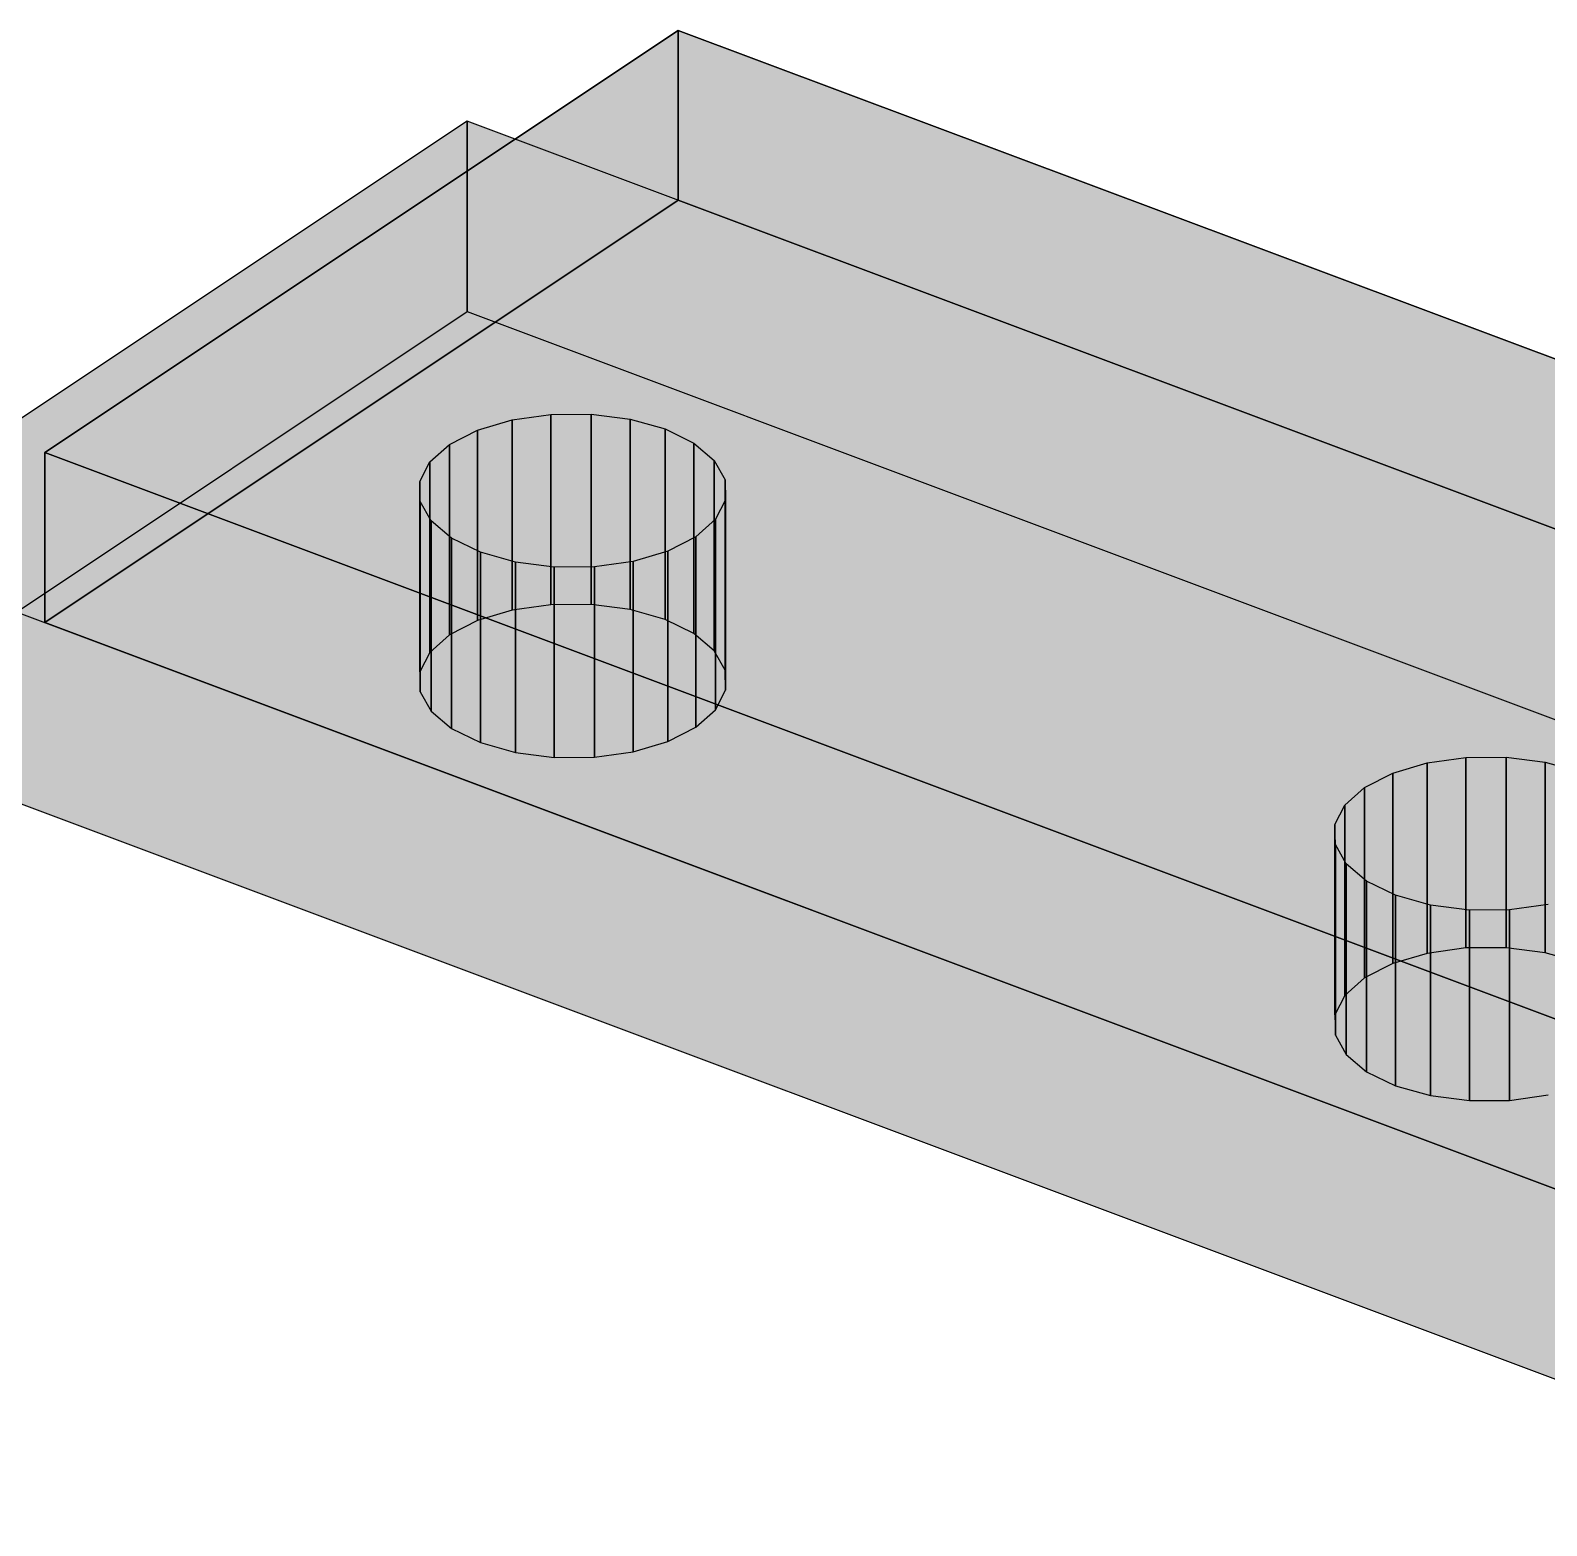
# Model space of a CAD drawing. Header units: millimetres. Extents: x 50 to 612415, y 2 to 4150.
# Drawn here: x 496111.12 to 496155.8, y 2165.76 to 2209.82 of the extents above; entities that cross this region are included whole.
import ezdxf

# ---------------------------------------------------------------- set-up
doc = ezdxf.new("R2010")
doc.units = ezdxf.units.MM
doc.layers.add('HATCH', color=8, linetype='Continuous', lineweight=9)
doc.layers.add('OUTLINE', color=7, linetype='Continuous', lineweight=25)

msp = doc.modelspace()

# ---------------------------------------------------------------- hatches: boundary and pattern name
at = {"layer": 'HATCH', "true_color": 0xaaafb2}
for points in [[(496130.213, 2204.817), (496111.548, 2192.374), (496111.548, 2197.38), (496130.213, 2209.823)], [(496105.327, 2189.094), (496123.991, 2201.537), (496123.991, 2207.15), (496105.327, 2194.707)]]:
    msp.add_hatch(color=253, dxfattribs=at).paths.add_polyline_path(points)
at = {"layer": 'HATCH', "true_color": 0xb7bcc0}
for points in [[(496130.213, 2209.823), (496111.548, 2197.38), (496161.321, 2178.715)], [(496130.213, 2209.823), (496161.321, 2178.715), (496179.986, 2191.159)], [(496123.991, 2207.15), (496105.327, 2194.707), (496123.473, 2197.623)], [(496123.991, 2207.15), (496123.473, 2197.623), (496124.301, 2198.046)], [(496123.991, 2207.15), (496126.461, 2198.508), (496127.645, 2198.514)], [(496123.991, 2207.15), (496127.645, 2198.514), (496128.792, 2198.367)], [(496123.991, 2207.15), (496125.32, 2198.348), (496126.461, 2198.508)], [(496123.991, 2207.15), (496128.792, 2198.367), (496129.824, 2198.077)], [(496123.991, 2207.15), (496124.301, 2198.046), (496125.32, 2198.348)], [(496123.991, 2207.15), (496129.824, 2198.077), (496130.671, 2197.663)], [(496123.991, 2207.15), (496130.671, 2197.663), (496131.274, 2197.153)], [(496186.207, 2183.819), (496123.991, 2207.15), (496131.274, 2197.153)], [(496161.321, 2173.709), (496111.548, 2192.374), (496130.213, 2204.817)], [(496179.986, 2186.152), (496161.321, 2173.709), (496130.213, 2204.817)], [(496123.473, 2192.011), (496105.327, 2189.094), (496123.991, 2201.537)], [(496124.301, 2192.434), (496123.473, 2192.011), (496123.991, 2201.537)], [(496127.645, 2192.902), (496126.461, 2192.895), (496123.991, 2201.537)], [(496128.792, 2192.755), (496127.645, 2192.902), (496123.991, 2201.537)], [(496126.461, 2192.895), (496125.32, 2192.736), (496123.991, 2201.537)], [(496129.824, 2192.464), (496128.792, 2192.755), (496123.991, 2201.537)], [(496125.32, 2192.736), (496124.301, 2192.434), (496123.991, 2201.537)], [(496130.671, 2192.05), (496129.824, 2192.464), (496123.991, 2201.537)], [(496131.274, 2191.541), (496130.671, 2192.05), (496123.991, 2201.537)], [(496131.274, 2191.541), (496123.991, 2201.537), (496186.207, 2178.206)], [(496122.892, 2197.107), (496123.473, 2197.623), (496105.327, 2194.707)], [(496122.598, 2196.534), (496122.892, 2197.107), (496105.327, 2194.707)], [(496186.207, 2183.819), (496131.274, 2197.153), (496131.593, 2196.583)], [(496122.611, 2195.941), (496122.598, 2196.534), (496105.327, 2194.707)], [(496186.207, 2183.819), (496131.593, 2196.583), (496131.606, 2195.991)], [(496122.93, 2195.371), (496122.611, 2195.941), (496105.327, 2194.707)], [(496186.207, 2183.819), (496131.606, 2195.991), (496131.312, 2195.417)], [(496105.327, 2194.707), (496123.534, 2194.862), (496122.93, 2195.371)], [(496131.312, 2195.417), (496130.732, 2194.901), (496155.752, 2188.257)], [(496131.312, 2195.417), (496155.752, 2188.257), (496156.784, 2187.967)], [(496186.207, 2183.819), (496131.312, 2195.417), (496156.784, 2187.967)], [(496105.327, 2194.707), (496124.38, 2194.448), (496123.534, 2194.862)], [(496105.327, 2194.707), (496149.891, 2185.261), (496124.38, 2194.448)], [(496105.327, 2194.707), (496150.494, 2184.752), (496149.891, 2185.261)], [(496105.327, 2194.707), (496167.543, 2171.376), (496150.494, 2184.752)], [(496149.852, 2186.997), (496130.732, 2194.901), (496129.903, 2194.478)], [(496130.732, 2194.901), (496153.421, 2188.398), (496154.605, 2188.404)], [(496130.732, 2194.901), (496154.605, 2188.404), (496155.752, 2188.257)], [(496130.732, 2194.901), (496152.28, 2188.238), (496153.421, 2188.398)], [(496130.732, 2194.901), (496151.261, 2187.936), (496152.28, 2188.238)], [(496130.732, 2194.901), (496150.433, 2187.513), (496151.261, 2187.936)], [(496149.852, 2186.997), (496150.433, 2187.513), (496130.732, 2194.901)], [(496149.852, 2186.997), (496125.412, 2194.157), (496124.38, 2194.448)], [(496149.559, 2186.423), (496149.852, 2186.997), (496124.38, 2194.448)], [(496149.572, 2185.831), (496149.559, 2186.423), (496124.38, 2194.448)], [(496149.891, 2185.261), (496149.572, 2185.831), (496124.38, 2194.448)], [(496149.852, 2186.997), (496126.56, 2194.01), (496125.412, 2194.157)], [(496149.852, 2186.997), (496128.884, 2194.176), (496127.744, 2194.017)], [(496149.852, 2186.997), (496129.903, 2194.478), (496128.884, 2194.176)], [(496149.852, 2186.997), (496127.744, 2194.017), (496126.56, 2194.01)], [(496105.327, 2189.094), (496123.473, 2192.011), (496122.892, 2191.495)], [(496105.327, 2189.094), (496122.892, 2191.495), (496122.598, 2190.921)], [(496131.593, 2190.97), (496131.274, 2191.541), (496186.207, 2178.206)], [(496105.327, 2189.094), (496122.598, 2190.921), (496122.611, 2190.329)], [(496131.606, 2190.378), (496131.593, 2190.97), (496186.207, 2178.206)], [(496105.327, 2189.094), (496122.611, 2190.329), (496122.93, 2189.759)], [(496131.312, 2189.805), (496131.606, 2190.378), (496186.207, 2178.206)], [(496122.93, 2189.759), (496123.534, 2189.249), (496105.327, 2189.094)], [(496155.752, 2182.645), (496130.732, 2189.289), (496131.312, 2189.805)], [(496156.784, 2182.354), (496155.752, 2182.645), (496131.312, 2189.805)], [(496156.784, 2182.354), (496131.312, 2189.805), (496186.207, 2178.206)], [(496123.534, 2189.249), (496124.38, 2188.835), (496105.327, 2189.094)], [(496129.903, 2188.865), (496130.732, 2189.289), (496149.852, 2181.385)], [(496154.605, 2182.792), (496153.421, 2182.785), (496130.732, 2189.289)], [(496155.752, 2182.645), (496154.605, 2182.792), (496130.732, 2189.289)], [(496153.421, 2182.785), (496152.28, 2182.626), (496130.732, 2189.289)], [(496152.28, 2182.626), (496151.261, 2182.324), (496130.732, 2189.289)], [(496151.261, 2182.324), (496150.433, 2181.901), (496130.732, 2189.289)], [(496130.732, 2189.289), (496150.433, 2181.901), (496149.852, 2181.385)], [(496124.38, 2188.835), (496149.891, 2179.649), (496105.327, 2189.094)], [(496149.891, 2179.649), (496150.494, 2179.139), (496105.327, 2189.094)], [(496150.494, 2179.139), (496167.543, 2165.763), (496105.327, 2189.094)], [(496124.38, 2188.835), (496125.412, 2188.545), (496149.852, 2181.385)], [(496124.38, 2188.835), (496149.852, 2181.385), (496149.559, 2180.811)], [(496124.38, 2188.835), (496149.559, 2180.811), (496149.572, 2180.219)], [(496124.38, 2188.835), (496149.572, 2180.219), (496149.891, 2179.649)], [(496128.884, 2188.564), (496129.903, 2188.865), (496149.852, 2181.385)], [(496125.412, 2188.545), (496126.56, 2188.398), (496149.852, 2181.385)], [(496126.56, 2188.398), (496127.744, 2188.404), (496149.852, 2181.385)], [(496127.744, 2188.404), (496128.884, 2188.564), (496149.852, 2181.385)], [(496167.543, 2171.376), (496151.341, 2184.337), (496150.494, 2184.752)], [(496167.543, 2171.376), (496152.373, 2184.047), (496151.341, 2184.337)], [(496167.543, 2171.376), (496153.52, 2183.9), (496152.373, 2184.047)], [(496186.207, 2183.819), (496154.704, 2183.907), (496153.52, 2183.9)], [(496167.543, 2171.376), (496186.207, 2183.819), (496153.52, 2183.9)], [(496186.207, 2183.819), (496155.845, 2184.066), (496154.704, 2183.907)], [(496150.494, 2179.139), (496151.341, 2178.725), (496167.543, 2165.763)], [(496151.341, 2178.725), (496152.373, 2178.435), (496167.543, 2165.763)], [(496152.373, 2178.435), (496153.52, 2178.288), (496167.543, 2165.763)], [(496153.52, 2178.288), (496154.704, 2178.294), (496186.207, 2178.206)], [(496153.52, 2178.288), (496186.207, 2178.206), (496167.543, 2165.763)], [(496154.704, 2178.294), (496155.845, 2178.454), (496186.207, 2178.206)]]:
    msp.add_hatch(color=9, dxfattribs=at).paths.add_polyline_path(points)
at = {"layer": 'HATCH', "true_color": 0xacb1b5}
for points in [[(496179.986, 2186.152), (496130.213, 2204.817), (496130.213, 2209.823), (496179.986, 2191.159)], [(496123.991, 2201.537), (496186.207, 2178.206), (496186.207, 2183.819), (496123.991, 2207.15)], [(496111.548, 2192.374), (496161.321, 2173.709), (496161.321, 2178.715), (496111.548, 2197.38)], [(496167.543, 2165.763), (496105.327, 2189.094), (496105.327, 2194.707), (496167.543, 2171.376)]]:
    msp.add_hatch(color=253, dxfattribs=at).paths.add_polyline_path(points)
at = {"layer": 'HATCH', "true_color": 0xadb2b6}
for points in [[(496125.32, 2192.736), (496124.301, 2192.434), (496124.301, 2198.046), (496125.32, 2198.348)], [(496129.824, 2192.464), (496128.792, 2192.755), (496128.792, 2198.367), (496129.824, 2198.077)], [(496124.38, 2188.835), (496125.412, 2188.545), (496125.412, 2194.157), (496124.38, 2194.448)], [(496128.884, 2188.564), (496129.903, 2188.865), (496129.903, 2194.478), (496128.884, 2194.176)], [(496152.28, 2182.626), (496151.261, 2182.324), (496151.261, 2187.936), (496152.28, 2188.238)], [(496156.784, 2182.354), (496155.752, 2182.645), (496155.752, 2188.257), (496156.784, 2187.967)], [(496151.341, 2178.725), (496152.373, 2178.435), (496152.373, 2184.047), (496151.341, 2184.337)]]:
    msp.add_hatch(color=253, dxfattribs=at).paths.add_polyline_path(points)
at = {"layer": 'HATCH', "true_color": 0xaeb3b7}
for points in [[(496126.461, 2192.895), (496125.32, 2192.736), (496125.32, 2198.348), (496126.461, 2198.508)], [(496128.792, 2192.755), (496127.645, 2192.902), (496127.645, 2198.514), (496128.792, 2198.367)], [(496125.412, 2188.545), (496126.56, 2188.398), (496126.56, 2194.01), (496125.412, 2194.157)], [(496127.744, 2188.404), (496128.884, 2188.564), (496128.884, 2194.176), (496127.744, 2194.017)], [(496153.421, 2182.785), (496152.28, 2182.626), (496152.28, 2188.238), (496153.421, 2188.398)], [(496155.752, 2182.645), (496154.605, 2182.792), (496154.605, 2188.404), (496155.752, 2188.257)], [(496152.373, 2178.435), (496153.52, 2178.288), (496153.52, 2183.9), (496152.373, 2184.047)], [(496154.704, 2178.294), (496155.845, 2178.454), (496155.845, 2184.066), (496154.704, 2183.907)]]:
    msp.add_hatch(color=253, dxfattribs=at).paths.add_polyline_path(points)
at = {"layer": 'HATCH', "true_color": 0xaeb4b7}
for points in [[(496127.645, 2192.902), (496126.461, 2192.895), (496126.461, 2198.508), (496127.645, 2198.514)], [(496126.56, 2188.398), (496127.744, 2188.404), (496127.744, 2194.017), (496126.56, 2194.01)], [(496154.605, 2182.792), (496153.421, 2182.785), (496153.421, 2188.398), (496154.605, 2188.404)], [(496153.52, 2178.288), (496154.704, 2178.294), (496154.704, 2183.907), (496153.52, 2183.9)]]:
    msp.add_hatch(color=253, dxfattribs=at).paths.add_polyline_path(points)
at = {"layer": 'HATCH', "true_color": 0xabb0b4}
for points in [[(496124.301, 2192.434), (496123.473, 2192.011), (496123.473, 2197.623), (496124.301, 2198.046)], [(496130.671, 2192.05), (496129.824, 2192.464), (496129.824, 2198.077), (496130.671, 2197.663)], [(496123.534, 2189.249), (496124.38, 2188.835), (496124.38, 2194.448), (496123.534, 2194.862)], [(496129.903, 2188.865), (496130.732, 2189.289), (496130.732, 2194.901), (496129.903, 2194.478)], [(496151.261, 2182.324), (496150.433, 2181.901), (496150.433, 2187.513), (496151.261, 2187.936)], [(496150.494, 2179.139), (496151.341, 2178.725), (496151.341, 2184.337), (496150.494, 2184.752)]]:
    msp.add_hatch(color=253, dxfattribs=at).paths.add_polyline_path(points)
at = {"layer": 'HATCH', "true_color": 0xa8aeb1}
for points in [[(496123.473, 2192.011), (496122.892, 2191.495), (496122.892, 2197.107), (496123.473, 2197.623)], [(496130.732, 2189.289), (496131.312, 2189.805), (496131.312, 2195.417), (496130.732, 2194.901)], [(496150.433, 2181.901), (496149.852, 2181.385), (496149.852, 2186.997), (496150.433, 2187.513)]]:
    msp.add_hatch(color=253, dxfattribs=at).paths.add_polyline_path(points)
at = {"layer": 'HATCH', "true_color": 0xa9aeb1}
for points in [[(496131.274, 2191.541), (496130.671, 2192.05), (496130.671, 2197.663), (496131.274, 2197.153)], [(496122.93, 2189.759), (496123.534, 2189.249), (496123.534, 2194.862), (496122.93, 2195.371)], [(496149.891, 2179.649), (496150.494, 2179.139), (496150.494, 2184.752), (496149.891, 2185.261)]]:
    msp.add_hatch(color=253, dxfattribs=at).paths.add_polyline_path(points)
at = {"layer": 'HATCH', "true_color": 0xa6abae}
for points in [[(496122.892, 2191.495), (496122.598, 2190.921), (496122.598, 2196.534), (496122.892, 2197.107)], [(496131.593, 2190.97), (496131.274, 2191.541), (496131.274, 2197.153), (496131.593, 2196.583)], [(496122.611, 2190.329), (496122.93, 2189.759), (496122.93, 2195.371), (496122.611, 2195.941)], [(496131.312, 2189.805), (496131.606, 2190.378), (496131.606, 2195.991), (496131.312, 2195.417)], [(496149.852, 2181.385), (496149.559, 2180.811), (496149.559, 2186.423), (496149.852, 2186.997)], [(496149.572, 2180.219), (496149.891, 2179.649), (496149.891, 2185.261), (496149.572, 2185.831)]]:
    msp.add_hatch(color=253, dxfattribs=at).paths.add_polyline_path(points)
at = {"layer": 'HATCH', "true_color": 0xa3a8ab}
for points in [[(496122.598, 2190.921), (496122.611, 2190.329), (496122.611, 2195.941), (496122.598, 2196.534)], [(496131.606, 2190.378), (496131.593, 2190.97), (496131.593, 2196.583), (496131.606, 2195.991)], [(496149.559, 2180.811), (496149.572, 2180.219), (496149.572, 2185.831), (496149.559, 2186.423)]]:
    msp.add_hatch(color=253, dxfattribs=at).paths.add_polyline_path(points)

# ---------------------------------------------------------------- linework, layer by layer
at = {"layer": 'OUTLINE', "color": 139, "true_color": 0x42544a}
for p, q in [((496111.548, 2197.38), (496130.213, 2209.823)), ((496130.213, 2209.823), (496111.548, 2197.38)), ((496130.213, 2209.823), (496130.213, 2204.817)), ((496130.213, 2204.817), (496130.213, 2209.823)), ((496130.213, 2209.823), (496179.986, 2191.159)), ((496179.986, 2191.159), (496130.213, 2209.823)), ((496123.991, 2207.15), (496105.327, 2194.707)), ((496123.991, 2207.15), (496105.327, 2194.707)), ((496123.991, 2201.537), (496123.991, 2207.15)), ((496186.207, 2183.819), (496123.991, 2207.15)), ((496123.991, 2207.15), (496123.991, 2201.537)), ((496186.207, 2183.819), (496123.991, 2207.15)), ((496130.213, 2204.817), (496111.548, 2192.374)), ((496111.548, 2192.374), (496130.213, 2204.817)), ((496179.986, 2186.152), (496130.213, 2204.817)), ((496130.213, 2204.817), (496179.986, 2186.152)), ((496105.327, 2189.094), (496123.991, 2201.537)), ((496105.327, 2189.094), (496123.991, 2201.537)), ((496123.991, 2201.537), (496186.207, 2178.206)), ((496123.991, 2201.537), (496186.207, 2178.206)), ((496124.301, 2198.046), (496125.32, 2198.348)), ((496124.301, 2198.046), (496125.32, 2198.348)), ((496125.32, 2198.348), (496126.461, 2198.508)), ((496125.32, 2198.348), (496126.461, 2198.508)), ((496125.32, 2192.736), (496125.32, 2198.348)), ((496125.32, 2198.348), (496125.32, 2192.736)), ((496126.461, 2198.508), (496127.645, 2198.514)), ((496126.461, 2198.508), (496127.645, 2198.514)), ((496126.461, 2192.895), (496126.461, 2198.508)), ((496126.461, 2198.508), (496126.461, 2192.895)), ((496127.645, 2198.514), (496128.792, 2198.367)), ((496127.645, 2198.514), (496127.645, 2192.902)), ((496127.645, 2192.902), (496127.645, 2198.514)), ((496127.645, 2198.514), (496128.792, 2198.367)), ((496128.792, 2198.367), (496129.824, 2198.077)), ((496128.792, 2198.367), (496128.792, 2192.755)), ((496128.792, 2192.755), (496128.792, 2198.367)), ((496128.792, 2198.367), (496129.824, 2198.077)), ((496123.473, 2197.623), (496124.301, 2198.046)), ((496123.473, 2197.623), (496124.301, 2198.046)), ((496124.301, 2192.434), (496124.301, 2198.046)), ((496124.301, 2198.046), (496124.301, 2192.434)), ((496129.824, 2198.077), (496130.671, 2197.663)), ((496129.824, 2198.077), (496129.824, 2192.464)), ((496129.824, 2192.464), (496129.824, 2198.077)), ((496129.824, 2198.077), (496130.671, 2197.663)), ((496111.548, 2192.374), (496111.548, 2197.38)), ((496111.548, 2197.38), (496161.321, 2178.715)), ((496161.321, 2178.715), (496111.548, 2197.38)), ((496111.548, 2197.38), (496111.548, 2192.374)), ((496122.892, 2197.107), (496123.473, 2197.623)), ((496122.892, 2197.107), (496123.473, 2197.623)), ((496123.473, 2192.011), (496123.473, 2197.623)), ((496123.473, 2197.623), (496123.473, 2192.011)), ((496130.671, 2197.663), (496131.274, 2197.153)), ((496130.671, 2197.663), (496130.671, 2192.05)), ((496130.671, 2192.05), (496130.671, 2197.663)), ((496130.671, 2197.663), (496131.274, 2197.153)), ((496122.598, 2196.534), (496122.892, 2197.107)), ((496122.598, 2196.534), (496122.892, 2197.107)), ((496122.892, 2191.495), (496122.892, 2197.107)), ((496122.892, 2197.107), (496122.892, 2191.495)), ((496131.274, 2197.153), (496131.274, 2191.541)), ((496131.274, 2191.541), (496131.274, 2197.153)), ((496131.274, 2197.153), (496131.593, 2196.583)), ((496131.274, 2197.153), (496131.593, 2196.583)), ((496122.598, 2190.921), (496122.598, 2196.534)), ((496122.611, 2195.941), (496122.598, 2196.534)), ((496122.598, 2196.534), (496122.598, 2190.921)), ((496122.611, 2195.941), (496122.598, 2196.534)), ((496131.593, 2196.583), (496131.593, 2190.97)), ((496131.593, 2190.97), (496131.593, 2196.583)), ((496131.593, 2196.583), (496131.606, 2195.991)), ((496131.593, 2196.583), (496131.606, 2195.991)), ((496122.611, 2190.329), (496122.611, 2195.941)), ((496122.93, 2195.371), (496122.611, 2195.941)), ((496122.611, 2195.941), (496122.611, 2190.329)), ((496122.93, 2195.371), (496122.611, 2195.941)), ((496131.606, 2195.991), (496131.312, 2195.417)), ((496131.606, 2195.991), (496131.312, 2195.417)), ((496131.606, 2195.991), (496131.606, 2190.378)), ((496131.606, 2190.378), (496131.606, 2195.991)), ((496122.93, 2189.759), (496122.93, 2195.371)), ((496123.534, 2194.862), (496122.93, 2195.371)), ((496122.93, 2195.371), (496122.93, 2189.759)), ((496123.534, 2194.862), (496122.93, 2195.371)), ((496131.312, 2195.417), (496130.732, 2194.901)), ((496131.312, 2195.417), (496130.732, 2194.901)), ((496131.312, 2195.417), (496131.312, 2189.805)), ((496131.312, 2189.805), (496131.312, 2195.417)), ((496105.327, 2194.707), (496167.543, 2171.376)), ((496105.327, 2194.707), (496167.543, 2171.376)), ((496123.534, 2189.249), (496123.534, 2194.862)), ((496124.38, 2194.448), (496123.534, 2194.862)), ((496123.534, 2194.862), (496123.534, 2189.249)), ((496124.38, 2194.448), (496123.534, 2194.862)), ((496130.732, 2194.901), (496129.903, 2194.478)), ((496130.732, 2194.901), (496129.903, 2194.478)), ((496130.732, 2194.901), (496130.732, 2189.289)), ((496130.732, 2189.289), (496130.732, 2194.901)), ((496124.38, 2188.835), (496124.38, 2194.448)), ((496125.412, 2194.157), (496124.38, 2194.448)), ((496124.38, 2194.448), (496124.38, 2188.835)), ((496125.412, 2194.157), (496124.38, 2194.448)), ((496125.412, 2188.545), (496125.412, 2194.157)), ((496126.56, 2194.01), (496125.412, 2194.157)), ((496125.412, 2194.157), (496125.412, 2188.545)), ((496126.56, 2194.01), (496125.412, 2194.157)), ((496128.884, 2194.176), (496127.744, 2194.017)), ((496128.884, 2194.176), (496127.744, 2194.017)), ((496129.903, 2194.478), (496128.884, 2194.176)), ((496129.903, 2194.478), (496128.884, 2194.176)), ((496128.884, 2194.176), (496128.884, 2188.564)), ((496128.884, 2188.564), (496128.884, 2194.176)), ((496129.903, 2194.478), (496129.903, 2188.865)), ((496129.903, 2188.865), (496129.903, 2194.478)), ((496127.744, 2194.017), (496126.56, 2194.01)), ((496127.744, 2194.017), (496126.56, 2194.01)), ((496126.56, 2188.398), (496126.56, 2194.01)), ((496126.56, 2194.01), (496126.56, 2188.398)), ((496127.744, 2194.017), (496127.744, 2188.404)), ((496127.744, 2188.404), (496127.744, 2194.017)), ((496126.461, 2192.895), (496125.32, 2192.736)), ((496126.461, 2192.895), (496125.32, 2192.736)), ((496127.645, 2192.902), (496126.461, 2192.895)), ((496127.645, 2192.902), (496126.461, 2192.895)), ((496128.792, 2192.755), (496127.645, 2192.902)), ((496128.792, 2192.755), (496127.645, 2192.902)), ((496161.321, 2173.709), (496111.548, 2192.374)), ((496111.548, 2192.374), (496161.321, 2173.709)), ((496124.301, 2192.434), (496123.473, 2192.011)), ((496124.301, 2192.434), (496123.473, 2192.011)), ((496125.32, 2192.736), (496124.301, 2192.434)), ((496125.32, 2192.736), (496124.301, 2192.434)), ((496129.824, 2192.464), (496128.792, 2192.755)), ((496129.824, 2192.464), (496128.792, 2192.755)), ((496130.671, 2192.05), (496129.824, 2192.464)), ((496130.671, 2192.05), (496129.824, 2192.464)), ((496123.473, 2192.011), (496122.892, 2191.495)), ((496123.473, 2192.011), (496122.892, 2191.495)), ((496131.274, 2191.541), (496130.671, 2192.05)), ((496131.274, 2191.541), (496130.671, 2192.05)), ((496122.892, 2191.495), (496122.598, 2190.921)), ((496122.892, 2191.495), (496122.598, 2190.921)), ((496131.593, 2190.97), (496131.274, 2191.541)), ((496131.593, 2190.97), (496131.274, 2191.541)), ((496122.598, 2190.921), (496122.611, 2190.329)), ((496122.598, 2190.921), (496122.611, 2190.329)), ((496131.606, 2190.378), (496131.593, 2190.97)), ((496131.606, 2190.378), (496131.593, 2190.97)), ((496122.611, 2190.329), (496122.93, 2189.759)), ((496122.611, 2190.329), (496122.93, 2189.759)), ((496131.312, 2189.805), (496131.606, 2190.378)), ((496131.312, 2189.805), (496131.606, 2190.378)), ((496122.93, 2189.759), (496123.534, 2189.249)), ((496122.93, 2189.759), (496123.534, 2189.249)), ((496130.732, 2189.289), (496131.312, 2189.805)), ((496130.732, 2189.289), (496131.312, 2189.805)), ((496123.534, 2189.249), (496124.38, 2188.835)), ((496123.534, 2189.249), (496124.38, 2188.835)), ((496129.903, 2188.865), (496130.732, 2189.289)), ((496129.903, 2188.865), (496130.732, 2189.289)), ((496167.543, 2165.763), (496105.327, 2189.094)), ((496167.543, 2165.763), (496105.327, 2189.094)), ((496124.38, 2188.835), (496125.412, 2188.545)), ((496124.38, 2188.835), (496125.412, 2188.545)), ((496128.884, 2188.564), (496129.903, 2188.865)), ((496128.884, 2188.564), (496129.903, 2188.865)), ((496125.412, 2188.545), (496126.56, 2188.398)), ((496125.412, 2188.545), (496126.56, 2188.398)), ((496126.56, 2188.398), (496127.744, 2188.404)), ((496126.56, 2188.398), (496127.744, 2188.404)), ((496127.744, 2188.404), (496128.884, 2188.564)), ((496127.744, 2188.404), (496128.884, 2188.564)), ((496152.28, 2188.238), (496153.421, 2188.398)), ((496152.28, 2188.238), (496153.421, 2188.398)), ((496153.421, 2188.398), (496154.605, 2188.404)), ((496153.421, 2188.398), (496154.605, 2188.404)), ((496153.421, 2182.785), (496153.421, 2188.398)), ((496153.421, 2188.398), (496153.421, 2182.785)), ((496154.605, 2188.404), (496155.752, 2188.257)), ((496154.605, 2188.404), (496154.605, 2182.792)), ((496154.605, 2182.792), (496154.605, 2188.404)), ((496154.605, 2188.404), (496155.752, 2188.257)), ((496150.433, 2187.513), (496151.261, 2187.936)), ((496150.433, 2187.513), (496151.261, 2187.936)), ((496151.261, 2187.936), (496152.28, 2188.238)), ((496151.261, 2187.936), (496152.28, 2188.238)), ((496151.261, 2182.324), (496151.261, 2187.936)), ((496151.261, 2187.936), (496151.261, 2182.324)), ((496152.28, 2182.626), (496152.28, 2188.238)), ((496152.28, 2188.238), (496152.28, 2182.626)), ((496155.752, 2188.257), (496156.784, 2187.967)), ((496155.752, 2188.257), (496155.752, 2182.645)), ((496155.752, 2182.645), (496155.752, 2188.257)), ((496155.752, 2188.257), (496156.784, 2187.967)), ((496149.852, 2186.997), (496150.433, 2187.513)), ((496149.852, 2186.997), (496150.433, 2187.513)), ((496150.433, 2181.901), (496150.433, 2187.513)), ((496150.433, 2187.513), (496150.433, 2181.901)), ((496149.559, 2186.423), (496149.852, 2186.997)), ((496149.559, 2186.423), (496149.852, 2186.997)), ((496149.852, 2181.385), (496149.852, 2186.997)), ((496149.852, 2186.997), (496149.852, 2181.385)), ((496149.572, 2185.831), (496149.559, 2186.423)), ((496149.559, 2180.811), (496149.559, 2186.423)), ((496149.572, 2185.831), (496149.559, 2186.423)), ((496149.559, 2186.423), (496149.559, 2180.811)), ((496149.891, 2185.261), (496149.572, 2185.831)), ((496149.572, 2180.219), (496149.572, 2185.831)), ((496149.891, 2185.261), (496149.572, 2185.831)), ((496149.572, 2185.831), (496149.572, 2180.219)), ((496150.494, 2184.752), (496149.891, 2185.261)), ((496149.891, 2179.649), (496149.891, 2185.261)), ((496150.494, 2184.752), (496149.891, 2185.261)), ((496149.891, 2185.261), (496149.891, 2179.649)), ((496150.494, 2179.139), (496150.494, 2184.752)), ((496151.341, 2184.337), (496150.494, 2184.752)), ((496150.494, 2184.752), (496150.494, 2179.139)), ((496151.341, 2184.337), (496150.494, 2184.752)), ((496151.341, 2178.725), (496151.341, 2184.337)), ((496152.373, 2184.047), (496151.341, 2184.337)), ((496151.341, 2184.337), (496151.341, 2178.725)), ((496152.373, 2184.047), (496151.341, 2184.337)), ((496152.373, 2178.435), (496152.373, 2184.047)), ((496153.52, 2183.9), (496152.373, 2184.047)), ((496152.373, 2184.047), (496152.373, 2178.435)), ((496153.52, 2183.9), (496152.373, 2184.047)), ((496154.704, 2183.907), (496153.52, 2183.9)), ((496154.704, 2183.907), (496153.52, 2183.9)), ((496153.52, 2178.288), (496153.52, 2183.9)), ((496153.52, 2183.9), (496153.52, 2178.288)), ((496155.845, 2184.066), (496154.704, 2183.907)), ((496155.845, 2184.066), (496154.704, 2183.907)), ((496154.704, 2183.907), (496154.704, 2178.294)), ((496154.704, 2178.294), (496154.704, 2183.907)), ((496152.28, 2182.626), (496151.261, 2182.324)), ((496152.28, 2182.626), (496151.261, 2182.324)), ((496153.421, 2182.785), (496152.28, 2182.626)), ((496153.421, 2182.785), (496152.28, 2182.626)), ((496154.605, 2182.792), (496153.421, 2182.785)), ((496154.605, 2182.792), (496153.421, 2182.785)), ((496155.752, 2182.645), (496154.605, 2182.792)), ((496155.752, 2182.645), (496154.605, 2182.792)), ((496156.784, 2182.354), (496155.752, 2182.645)), ((496156.784, 2182.354), (496155.752, 2182.645)), ((496151.261, 2182.324), (496150.433, 2181.901)), ((496151.261, 2182.324), (496150.433, 2181.901)), ((496150.433, 2181.901), (496149.852, 2181.385)), ((496150.433, 2181.901), (496149.852, 2181.385)), ((496149.852, 2181.385), (496149.559, 2180.811)), ((496149.852, 2181.385), (496149.559, 2180.811)), ((496149.559, 2180.811), (496149.572, 2180.219)), ((496149.559, 2180.811), (496149.572, 2180.219)), ((496149.572, 2180.219), (496149.891, 2179.649)), ((496149.572, 2180.219), (496149.891, 2179.649)), ((496149.891, 2179.649), (496150.494, 2179.139)), ((496149.891, 2179.649), (496150.494, 2179.139)), ((496150.494, 2179.139), (496151.341, 2178.725)), ((496150.494, 2179.139), (496151.341, 2178.725)), ((496151.341, 2178.725), (496152.373, 2178.435)), ((496151.341, 2178.725), (496152.373, 2178.435)), ((496152.373, 2178.435), (496153.52, 2178.288)), ((496152.373, 2178.435), (496153.52, 2178.288)), ((496153.52, 2178.288), (496154.704, 2178.294)), ((496153.52, 2178.288), (496154.704, 2178.294)), ((496154.704, 2178.294), (496155.845, 2178.454)), ((496154.704, 2178.294), (496155.845, 2178.454))]:
    msp.add_line(p, q, dxfattribs=at)

doc.saveas('drawing.dxf')
